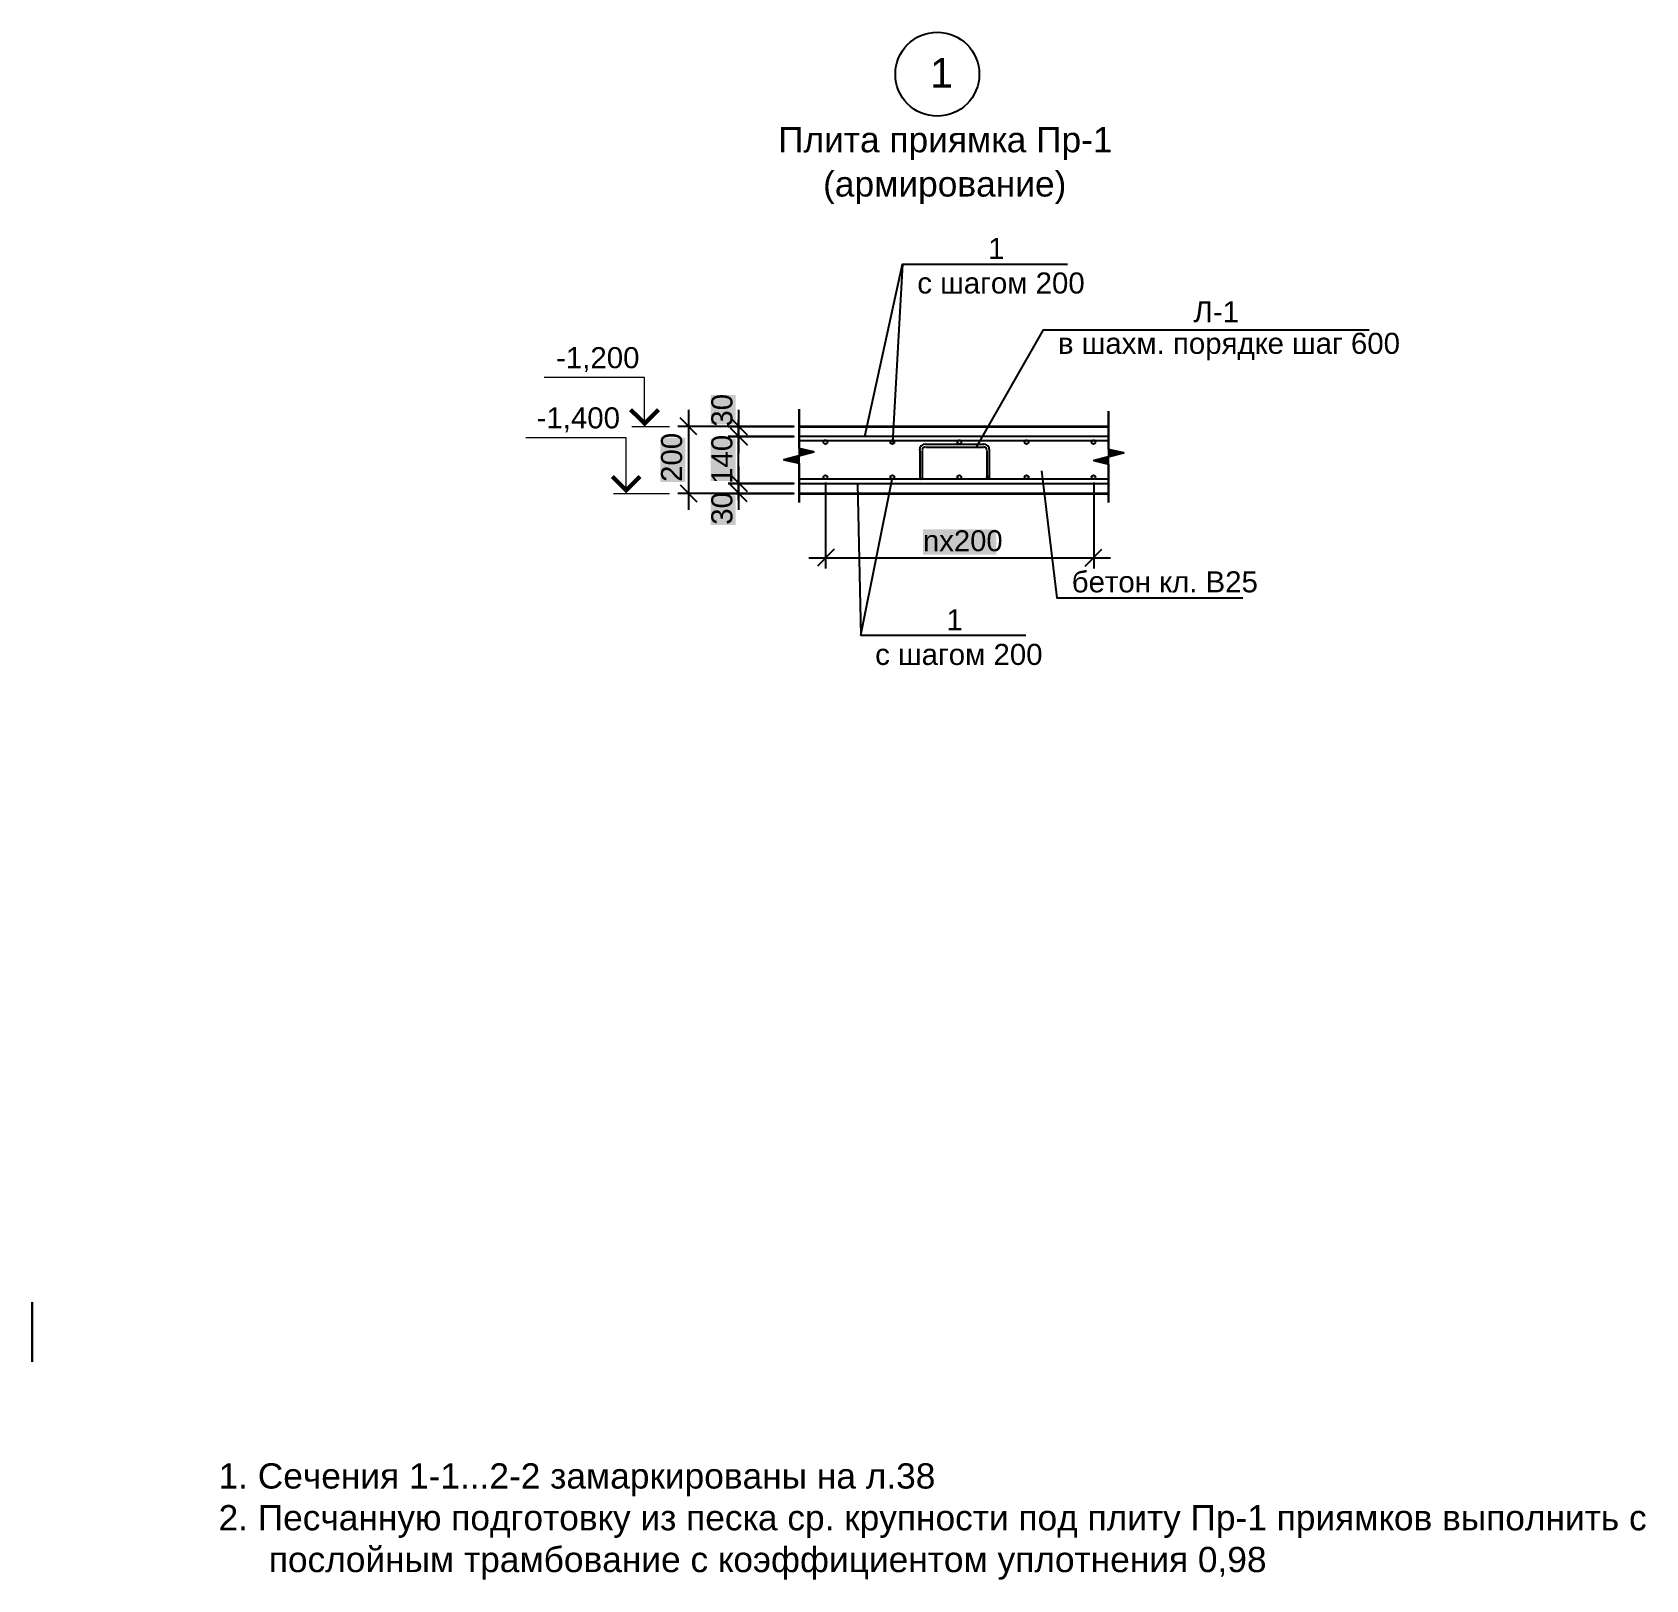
# Model space of a CAD drawing. Header units: millimetres. Extents: x -56773 to 323062, y -262288 to 76460.
# Drawn here: x 106481 to 114203, y 24467 to 31875 of the extents above; entities that cross this region are included whole.
import ezdxf

# ---------------------------------------------------------------- set-up
doc = ezdxf.new("R2010")
doc.units = ezdxf.units.MM
doc.layers.add('2.2) Лиф шах бетон подготовка', color=5, linetype='Continuous', lineweight=30)
for name, color, linetype in [('PDF _0', 7, 'Continuous'), ('PDF _00 Dimhor', 7, 'Continuous'), ('PDF _00 Level', 7, 'Continuous'), ('PDF _00 Note', 7, 'Continuous'), ('PDF _00 TXT', 7, 'Continuous'), ('PDF _00 ПЛИТА', 7, 'Continuous'), ('PDF _01 АРМ', 7, 'Continuous'), ('PDF _Текст', 7, 'Continuous')]:
    doc.layers.add(name, color=color, linetype=linetype)
doc.styles.add('PDF GOSTCommon', font='arial.ttf')

msp = doc.modelspace()

# ---------------------------------------------------------------- linework, layer by layer
at = {"layer": '2.2) Лиф шах бетон подготовка'}
msp.add_lwpolyline([(106480.9356, 25795.6995), (106480.9356, 25510.0353)], dxfattribs=at)
at = {"layer": 'PDF _0', "lineweight": 25}
for points in [[(109660.9579, 29947.5608), (109581.2969, 30028.9167)], [(109821.9749, 30028.9167), (109901.6359, 29947.5608)], [(109581.2969, 29708.5777), (109660.9579, 29627.2218)], [(109901.6359, 29627.2218), (109821.9749, 29708.5777)], [(110318.5851, 29400.1032), (110238.924, 29318.7472)], [(111520.28, 29318.7472), (111599.941, 29400.1032)]]:
    msp.add_lwpolyline(points, dxfattribs=at)
for points in [[(109821.9749, 29979.7642), (109901.6359, 29900.1032)], [(109901.6359, 29676.3743), (109821.9749, 29756.0354)]]:
    msp.add_lwpolyline(points, close=True, dxfattribs=at)
for centre in [(110276.8769, 29913.1849), (110597.2288, 29913.1849), (110917.5807, 29913.1849), (111239.628, 29913.1849), (111559.9801, 29913.1849), (110276.8769, 29745.3814), (110597.2288, 29745.3814), (110917.5807, 29745.3814), (111239.628, 29745.3814), (111559.9801, 29745.3814)]:
    msp.add_circle(centre, 9.322, dxfattribs=at)
at = {"layer": 'PDF _00 Dimhor', "lineweight": 25}
for points in [[(109621.9749, 30067.8998), (109621.9749, 29588.2387)], [(109860.9579, 30067.8998), (109860.9579, 29988.2387), (109860.9579, 29940.7811), (109860.9579, 29859.4252)], [(109811.8054, 29988.2387), (110125.3647, 29988.2387), (109571.1274, 29988.2387)], [(109860.9579, 29635.6964), (109860.9579, 30020.4421)], [(109860.9579, 29796.7133), (109860.9579, 29715.3574), (109860.9579, 29667.8998), (109860.9579, 29588.2387)], [(109811.8054, 29667.8998), (110125.3647, 29667.8998), (109571.1274, 29667.8998)], [(110277.9071, 29720.4421), (110277.9071, 29308.5777)], [(111560.9579, 29720.4421), (111560.9579, 29308.5777)], [(110198.2461, 29359.4252), (111640.619, 29359.4252)]]:
    msp.add_lwpolyline(points, dxfattribs=at)
for points in [[(109811.8054, 29940.7811), (110125.3647, 29940.7811)], [(109811.8054, 29715.3574), (110125.3647, 29715.3574)]]:
    msp.add_lwpolyline(points, close=True, dxfattribs=at)
at = {"layer": 'PDF _00 Dimhor', "color": 7, "true_color": 0xffffff, "transparency": 33554559}
for points in [[(109727.0596, 29998.4082), (109847.3986, 29998.4082), (109727.0596, 30139.0862)], [(109847.3986, 29998.4082), (109727.0596, 30139.0862), (109847.3986, 30139.0862)], [(109486.3817, 29722.1371), (109606.7207, 29722.1371), (109486.3817, 29934.0015)], [(109606.7207, 29722.1371), (109486.3817, 29934.0015), (109606.7207, 29934.0015)], [(109727.0596, 29727.2218), (109847.3986, 29727.2218), (109727.0596, 29928.9167)], [(109847.3986, 29727.2218), (109727.0596, 29928.9167), (109847.3986, 29928.9167)], [(109727.0596, 29517.0523), (109847.3986, 29517.0523), (109727.0596, 29657.7303)], [(109847.3986, 29517.0523), (109727.0596, 29657.7303), (109847.3986, 29657.7303)], [(110744.0088, 29495.0184), (110744.0088, 29374.6794), (111094.8563, 29495.0184)], [(110744.0088, 29374.6794), (111094.8563, 29495.0184), (111094.8563, 29374.6794)]]:
    msp.add_solid(points, dxfattribs=at)
at = {"layer": 'PDF _00 Level', "lineweight": 9}
for points in [[(109350.7885, 29988.2387), (109411.8054, 29988.2387), (109411.8054, 30222.1371), (108930.4495, 30222.1371)], [(109411.8054, 29988.2387), (109530.4495, 29988.2387)], [(109262.6529, 29667.8998), (109323.6698, 29667.8998), (109323.6698, 29934.0015), (108842.3139, 29934.0015)], [(109323.6698, 29667.8998), (109530.4495, 29667.8998)]]:
    msp.add_lwpolyline(points, dxfattribs=at)
at = {"layer": 'PDF _00 Level', "lineweight": 0, "const_width": 20.3743}
for points in [[(109477.9071, 30068.7472), (109411.8054, 30002.6455), (109344.0088, 30068.7472)], [(109389.7715, 29748.4082), (109323.6698, 29682.3065), (109256.7207, 29748.4082)]]:
    msp.add_lwpolyline(points, dxfattribs=at)
at = {"layer": 'PDF _00 Note', "lineweight": 25}
for points in [[(110466.0427, 29940.7811), (110645.7037, 30764.5099), (110598.2461, 29911.9676)], [(110645.7037, 30764.5099), (111435.5342, 30764.5099)], [(110999.941, 29888.2387), (111320.28, 30450.9506), (112879.602, 30450.9506)], [(110430.4495, 29715.3574), (110445.7037, 28988.2387), (110598.2461, 29744.171)], [(111311.8054, 29776.3743), (111384.6868, 29167.8998), (112274.5173, 29167.8998)], [(110445.7037, 28988.2387), (111235.5342, 28988.2387)]]:
    msp.add_lwpolyline(points, dxfattribs=at)
at = {"layer": 'PDF _00 TXT', "lineweight": 25}
msp.add_circle((110812.4921, 31674.2742), 200.8474, dxfattribs=at)
msp.add_circle((110812.4921, 31674.2742), 200.8474, dxfattribs=at)
at = {"layer": 'PDF _00 ПЛИТА', "lineweight": 25}
for points in [[(110150.7885, 30071.2896), (110150.7885, 30027.2218), (110150.7885, 29883.154), (110150.7885, 30027.2218)], [(111632.1444, 30061.1201), (111632.1444, 30017.0523), (111632.1444, 29878.0693), (111632.1444, 30017.0523)], [(110150.7885, 29811.9676), (110077.9071, 29828.9167), (110221.9749, 29866.2049), (110150.7885, 29883.154), (110221.9749, 29866.2049), (110077.9071, 29828.9167)], [(110150.7885, 29623.832), (110150.7885, 29667.8998), (110150.7885, 29811.9676), (110150.7885, 29667.8998)], [(111632.1444, 29806.8828), (111560.9579, 29825.5269), (111705.0257, 29861.1201), (111632.1444, 29878.0693), (111705.0257, 29861.1201), (111560.9579, 29825.5269)], [(111632.1444, 29623.832), (111632.1444, 29667.8998), (111632.1444, 29806.8828), (111632.1444, 29667.8998)]]:
    msp.add_lwpolyline(points, close=True, dxfattribs=at)
at = {"layer": 'PDF _00 ПЛИТА', "color": 7, "lineweight": 0, "true_color": 0xffffff}
for points in [[(110150.7885, 30037.3913), (110150.7885, 29657.7303), (110150.7885, 30037.3913)], [(111632.1444, 30027.2218), (111632.1444, 29657.7303), (111632.1444, 30027.2218)]]:
    msp.add_lwpolyline(points, dxfattribs=at)
at = {"layer": 'PDF _00 ПЛИТА', "lineweight": 9}
for points in [[(110150.7885, 29657.7303), (110150.7885, 30037.3913), (110150.7885, 29657.7303)], [(111632.1444, 29657.7303), (111632.1444, 30027.2218), (111632.1444, 29657.7303)]]:
    msp.add_lwpolyline(points, dxfattribs=at)
at = {"layer": 'PDF _00 ПЛИТА', "lineweight": 35}
for points in [[(110150.7885, 29988.2387), (111632.1444, 29988.2387)], [(110150.7885, 29667.8998), (111632.1444, 29667.8998)]]:
    msp.add_lwpolyline(points, dxfattribs=at)
at = {"layer": 'PDF _00 ПЛИТА', "lineweight": 9}
for points in [[(110150.7885, 29811.9676), (110077.9071, 29828.9167), (110150.7885, 29847.5608)], [(110150.7885, 29847.5608), (110221.9749, 29866.2049), (110150.7885, 29883.154)], [(111632.1444, 29806.8828), (111560.9579, 29825.5269), (111632.1444, 29842.476)], [(111632.1444, 29842.476), (111705.0257, 29861.1201), (111632.1444, 29878.0693)]]:
    msp.add_lwpolyline(points, close=True, dxfattribs=at)
at = {"layer": 'PDF _00 ПЛИТА', "color": 7, "true_color": 0xffffff, "transparency": 33554559}
for points in [[(110150.7885, 29811.9676), (110077.9071, 29828.9167), (110150.7885, 29847.5608)], [(110150.7885, 29847.5608), (110221.9749, 29866.2049), (110150.7885, 29883.154)], [(111632.1444, 29806.8828), (111560.9579, 29825.5269), (111632.1444, 29842.476)], [(111632.1444, 29842.476), (111705.0257, 29861.1201), (111632.1444, 29878.0693)]]:
    msp.add_solid(points, dxfattribs=at)
at = {"layer": 'PDF _01 АРМ', "lineweight": 25}
for points in [[(111632.1444, 29940.7811), (110150.7885, 29940.7811)], [(110150.7885, 29920.4421), (111632.1444, 29920.4421)], [(111033.8393, 29901.7981), (110757.5681, 29901.7981)], [(110757.5681, 29888.2387), (111033.8393, 29888.2387)], [(110728.7546, 29872.9845), (110728.7546, 29740.7811)], [(110742.3139, 29740.7811), (110742.3139, 29872.9845)], [(111049.0935, 29872.9845), (111049.0935, 29740.7811)], [(111062.6529, 29740.7811), (111062.6529, 29872.9845)], [(111632.1444, 29735.6964), (110150.7885, 29735.6964)], [(110150.7885, 29715.3574), (111632.1444, 29715.3574)]]:
    msp.add_lwpolyline(points, dxfattribs=at)
msp.add_circle((111054.8749, 29743.6865), 5.9322, dxfattribs=at)
for centre, radius, start, end in [((110756.5577, 29874.2009), 29.661, 90.00001309, 179.99998691), ((110756.5577, 29874.201), 16.1017, 89.99996234, 180.00003766), ((111032.8401, 29874.2009), 29.661, 0, 89.99998691), ((111032.8401, 29874.201), 16.1017, 0, 90.00003766), ((110734.5229, 29741.9915), 5.9322, 179.99992923, 0.00007077)]:
    msp.add_arc(centre, radius, start, end, dxfattribs=at)

# ---------------------------------------------------------------- texts
at = {"layer": 'PDF _Текст', "attachment_point": 4, "style": 'PDF GOSTCommon'}
for s, insert, char_height in [('1', (110777.745, 31680.9444), 141.0928), ('Плита приямка Пр-1', (110050.5966, 31342.8114), 120.936928), ('(армирование)', (110265.8595, 31130.9384), 120.936928), ('1', (111055.7223, 30840.263), 100.7809), ('с шагом 200', (110716.7255, 30674.1553), 100.780851), ('Л-1', (112038.8128, 30536.8611), 100.78085), ('в шахм. порядке шаг 600', (111389.634, 30370.7525), 100.780851), ('-1,200', (108987.8417, 30308.038), 100.78085), ('-1,400', (108894.6174, 30019.8912), 100.78085), ('nx200', (110743.8454, 29440.2061), 100.19581), ('бетон кл. В25', (111455.7383, 29243.5882), 100.780851), ('1', (110855.7141, 29062.2253), 100.7809), ('с шагом 200', (110515.0224, 28896.1167), 100.780851), ('1. Сечения 1-1...2-2 замаркированы на л.38', (107372.5215, 24945.9081), 120.877028), ('2. Песчанную подготовку из песка ср. крупности под плиту Пр-1 приямков выполнить с', (107372.5215, 24745.8997), 120.877028), ('послойным трамбование с коэффициентом уплотнения 0,98', (107613.2094, 24545.8917), 120.877028)]:
    msp.add_mtext(s, dxfattribs=dict(at, insert=insert, char_height=char_height))
at = {"layer": 'PDF _Текст', "char_height": 100.78085, "attachment_point": 4, "rotation": 90, "style": 'PDF GOSTCommon'}
for s, insert in [('30 140 30', (109782.0194, 29517.4066)), ('200', (109541.3319, 29722.4991))]:
    msp.add_mtext(s, dxfattribs=dict(at, insert=insert))

doc.saveas('drawing.dxf')
